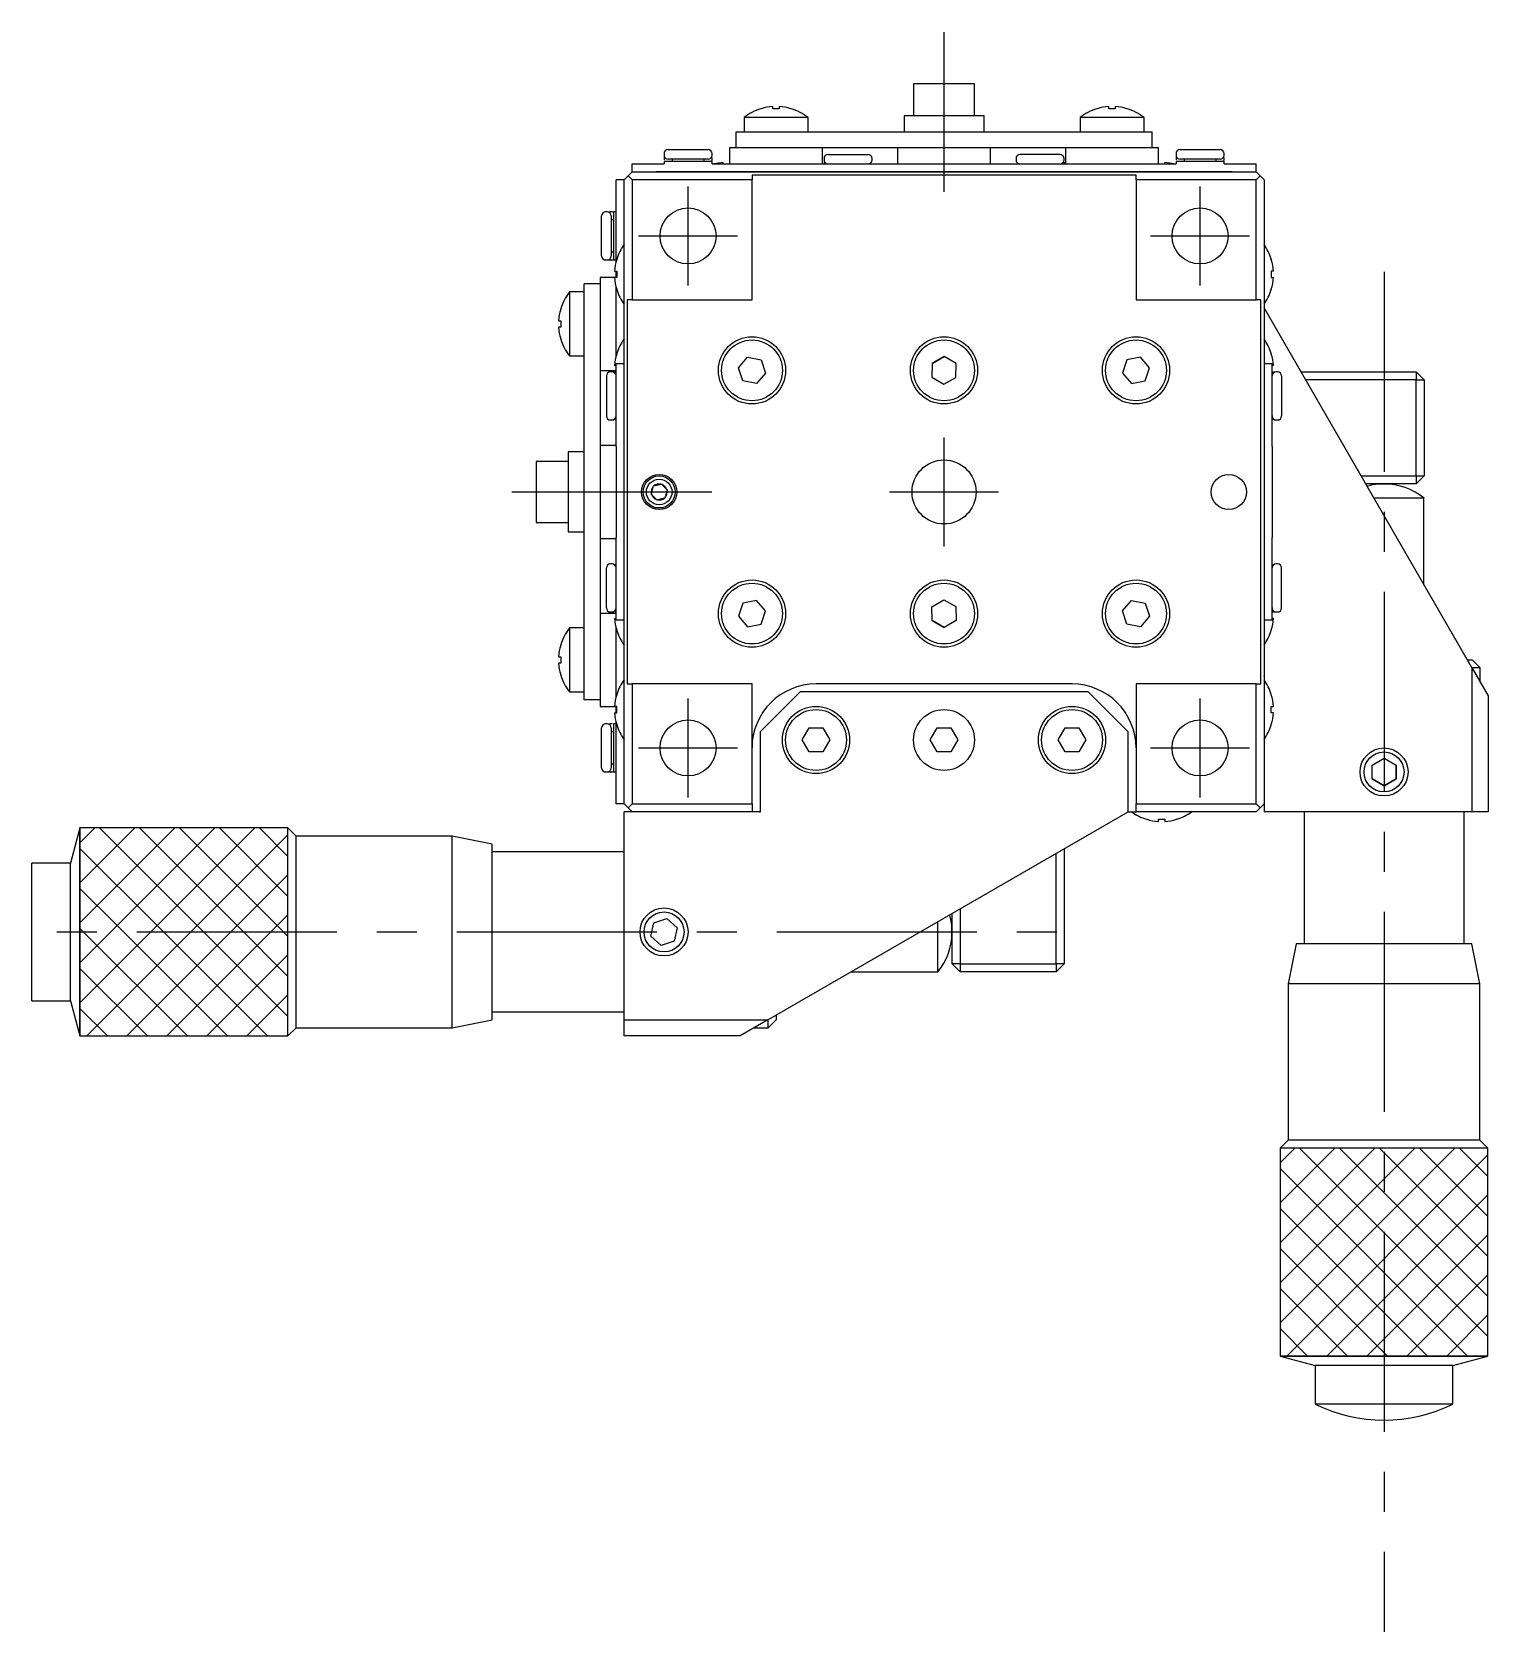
# Model space of a CAD drawing. Extents: x 58 to 392, y -1 to 231.
# Drawn here: x 301.1 to 392.1, y 75.4 to 175.4 of the extents above; entities that cross this region are included whole.
import ezdxf

# ---------------------------------------------------------------- set-up
doc = ezdxf.new("R2010")
doc.units = 0
doc.header["$LTSCALE"] = 10
doc.linetypes.add('CENTER', pattern=[2, 1.25, -0.25, 0.25, -0.25])
doc.layers.get('0').update_dxf_attribs({"linetype": 'CONTINUOUS'})
doc.layers.add('CENTER', color=1, linetype='CENTER')

msp = doc.modelspace()

# ---------------------------------------------------------------- linework, layer by layer
at = {"color": 7, "linetype": 'CONTINUOUS'}
for p, q in [((359.991592, 172.176793), (356.191592, 172.176793)), ((356.191592, 172.176793), (356.191592, 170.176793)), ((359.991592, 170.176793), (359.991592, 172.176793)), ((349.591592, 170.074793), (345.591592, 170.074793)), ((345.591592, 170.074793), (345.591592, 169.176793)), ((346.662883, 170.632526), (346.641592, 170.632526)), ((347.391592, 170.632526), (347.391592, 170.764269)), ((347.791592, 170.632526), (347.391592, 170.632526)), ((347.791592, 170.764269), (347.791592, 170.632526)), ((348.541592, 170.632526), (348.520301, 170.632526)), ((349.591592, 169.176793), (349.591592, 170.074793)), ((360.591592, 170.176793), (355.591592, 170.176793)), ((355.591592, 170.176793), (355.591592, 169.176793)), ((360.591592, 169.176793), (360.591592, 170.176793)), ((370.591592, 170.074793), (366.591592, 170.074793)), ((366.591592, 170.074793), (366.591592, 169.176793)), ((367.662883, 170.632526), (367.641592, 170.632526)), ((368.391592, 170.632526), (368.391592, 170.764269)), ((368.791592, 170.632526), (368.391592, 170.632526)), ((368.791592, 170.764269), (368.791592, 170.632526)), ((369.541592, 170.632526), (369.520301, 170.632526)), ((370.591592, 169.176793), (370.591592, 170.074793)), ((345.091592, 168.176793), (345.091592, 169.176793)), ((345.091592, 169.176793), (347.091592, 169.176793)), ((347.091592, 169.176793), (369.091592, 169.176793)), ((369.091592, 169.176793), (371.091592, 169.176793)), ((371.091592, 168.176793), (371.091592, 169.176793)), ((340.841592, 168.076793), (343.341592, 168.076793)), ((349.061286, 168.176793), (344.691592, 168.176793)), ((344.691592, 168.176793), (344.691592, 167.176793)), ((367.121898, 168.176793), (349.061286, 168.176793)), ((350.491592, 167.176793), (350.491592, 168.176793)), ((355.191592, 168.176793), (355.191592, 167.176793)), ((360.991592, 167.176793), (360.991592, 168.176793)), ((365.691592, 168.176793), (365.691592, 167.176793)), ((371.491592, 168.176793), (367.121898, 168.176793)), ((371.491592, 167.176793), (371.491592, 168.176793)), ((372.841592, 168.076793), (375.341592, 168.076793)), ((338.591592, 166.676793), (338.591592, 167.176793)), ((338.591592, 167.176793), (340.091592, 167.176793)), ((340.091592, 167.176793), (340.591592, 167.176793)), ((340.591592, 167.826793), (340.591592, 167.726793)), ((340.591592, 167.526793), (340.591592, 167.426793)), ((343.591592, 167.326793), (340.591592, 167.326793)), ((340.591592, 167.326793), (340.591592, 167.176793)), ((342.091592, 167.476793), (340.841592, 167.476793)), ((341.091592, 167.476793), (341.091592, 167.326793)), ((343.341592, 167.476793), (342.091592, 167.476793)), ((343.091592, 167.326793), (343.091592, 167.476793)), ((343.591592, 167.726793), (343.591592, 167.826793)), ((343.591592, 167.426793), (343.591592, 167.526793)), ((343.591592, 167.176793), (343.591592, 167.326793)), ((343.591592, 167.176793), (372.591592, 167.176793)), ((344.291592, 167.176793), (344.291592, 167.264269)), ((350.591592, 167.526793), (350.591592, 167.426793)), ((350.591592, 167.264269), (350.591592, 167.176793)), ((350.841592, 167.776793), (353.341592, 167.776793)), ((353.591592, 167.426793), (353.591592, 167.526793)), ((362.591592, 167.526793), (362.591592, 167.426793)), ((365.341592, 167.776793), (362.841592, 167.776793)), ((365.591592, 167.426793), (365.591592, 167.526793)), ((365.591592, 167.264269), (365.591592, 167.176793)), ((371.891592, 167.176793), (371.891592, 167.264269)), ((372.591592, 167.826793), (372.591592, 167.726793)), ((372.591592, 167.526793), (372.591592, 167.426793)), ((375.591592, 167.326793), (372.591592, 167.326793)), ((372.591592, 167.326793), (372.591592, 167.176793)), ((374.091592, 167.476793), (372.841592, 167.476793)), ((373.091592, 167.476793), (373.091592, 167.326793)), ((375.341592, 167.476793), (374.091592, 167.476793)), ((375.091592, 167.326793), (375.091592, 167.476793)), ((375.591592, 167.726793), (375.591592, 167.826793)), ((375.591592, 167.426793), (375.591592, 167.526793)), ((375.591592, 167.176793), (375.591592, 167.326793)), ((375.591592, 167.176793), (376.091592, 167.176793)), ((376.091592, 167.176793), (377.591592, 167.176793)), ((377.591592, 166.676793), (377.591592, 167.176793)), ((338.091592, 166.176793), (337.591592, 166.176793)), ((337.591592, 164.676793), (337.591592, 166.176793)), ((338.341592, 166.426793), (338.091592, 166.176793)), ((338.091592, 127.176793), (338.091592, 166.176793)), ((338.591592, 166.676793), (338.341592, 166.426793)), ((338.591592, 166.176793), (338.341592, 166.426793)), ((338.591592, 166.676793), (340.091592, 166.676793)), ((346.091592, 166.176793), (338.591592, 166.176793)), ((338.591592, 166.176793), (338.591592, 158.676793)), ((376.091592, 166.676793), (340.091592, 166.676793)), ((340.091592, 166.676793), (376.091592, 166.676793)), ((370.091592, 166.476793), (346.091592, 166.476793)), ((346.091592, 166.476793), (346.091592, 166.176793)), ((346.091592, 158.676793), (346.091592, 166.176793)), ((370.091592, 166.176793), (370.091592, 166.476793)), ((377.591592, 166.176793), (370.091592, 166.176793)), ((370.091592, 166.176793), (370.091592, 158.676793)), ((376.091592, 166.676793), (377.591592, 166.676793)), ((377.841592, 166.426793), (377.591592, 166.676793)), ((377.841592, 166.426793), (377.591592, 166.176793)), ((377.591592, 158.676793), (377.591592, 166.176793)), ((378.091592, 166.176793), (377.841592, 166.426793)), ((378.091592, 166.176793), (378.091592, 160.176788)), ((337.041592, 164.176793), (336.941592, 164.176793)), ((337.341592, 164.176793), (337.241592, 164.176793)), ((337.441592, 164.176793), (337.441592, 161.176793)), ((337.591592, 164.176793), (337.441592, 164.176793)), ((337.591592, 163.476793), (337.591592, 164.676793)), ((336.691592, 161.426793), (336.691592, 163.926793)), ((337.291592, 163.926793), (337.291592, 162.676793)), ((337.441592, 163.676793), (337.291592, 163.676793)), ((337.591592, 161.876793), (337.591592, 163.476793)), ((337.291592, 162.676793), (337.291592, 161.426793)), ((336.941592, 161.176793), (337.041592, 161.176793)), ((337.241592, 161.176793), (337.341592, 161.176793)), ((337.291592, 161.676793), (337.441592, 161.676793)), ((337.441592, 161.176793), (337.591592, 161.176793)), ((337.591592, 161.044908), (337.591592, 161.876793)), ((337.63586, 161.226793), (337.63586, 161.205502)), ((378.547324, 161.226793), (378.547324, 161.205502)), ((336.591592, 160.076793), (336.591592, 155.7071)), ((337.504116, 160.076793), (336.591592, 160.076793)), ((337.504116, 160.476793), (337.63586, 160.476793)), ((337.63586, 160.076793), (337.504116, 160.076793)), ((337.591592, 160.076793), (337.591592, 160.476793)), ((337.63586, 160.476793), (337.63586, 160.076793)), ((378.091592, 160.176788), (378.091592, 157.176798)), ((378.679067, 160.476793), (378.547324, 160.476793)), ((378.547324, 160.476793), (378.547324, 160.076793)), ((378.547324, 160.076793), (378.679067, 160.076793)), ((334.693593, 159.176793), (334.693593, 155.176793)), ((335.591592, 159.176793), (334.693593, 159.176793)), ((336.591592, 159.676793), (335.591592, 159.676793)), ((335.591592, 157.676793), (335.591592, 159.676793)), ((337.591592, 155.144908), (337.591592, 159.508679)), ((337.63586, 159.348085), (337.63586, 159.326793)), ((378.547324, 159.348085), (378.547324, 159.326793)), ((334.13586, 158.126793), (334.13586, 158.105502)), ((338.291592, 158.676793), (338.291592, 134.676793)), ((338.591592, 158.676793), (338.291592, 158.676793)), ((338.591592, 158.676793), (346.091592, 158.676793)), ((370.091592, 158.676793), (377.591592, 158.676793)), ((377.891592, 158.676793), (377.591592, 158.676793)), ((377.891592, 134.676793), (377.891592, 158.676793)), ((391.091592, 135.660133), (378.091592, 158.176793)), ((334.004116, 157.376793), (334.13586, 157.376793)), ((334.13586, 157.376793), (334.13586, 156.976793)), ((335.591592, 135.676793), (335.591592, 157.676793)), ((378.091592, 157.176798), (378.091592, 133.176798)), ((334.13586, 156.976793), (334.004116, 156.976793)), ((334.13586, 156.248085), (334.13586, 156.226793)), ((334.693593, 155.176793), (335.591592, 155.176793)), ((336.591592, 155.7071), (336.591592, 137.646487)), ((337.63586, 155.326793), (337.63586, 155.305502)), ((345.241958, 154.444493), (345.812007, 155.096447)), ((345.812007, 155.096447), (346.66164, 154.928748)), ((358.099454, 155.142783), (357.345554, 154.716597)), ((357.345554, 154.716597), (358.099454, 155.142783)), ((358.845492, 154.702979), (358.099454, 155.142783)), ((370.371177, 155.096447), (369.521543, 154.928748)), ((370.941225, 154.444493), (370.371177, 155.096447)), ((378.547324, 155.326793), (378.547324, 155.305502)), ((336.591592, 154.276793), (337.591592, 154.276793)), ((337.341592, 154.176793), (337.241592, 154.176793)), ((337.504116, 154.576793), (337.591592, 154.576793)), ((337.591592, 154.176793), (337.504116, 154.176793)), ((337.591592, 154.091007), (337.591592, 154.676793)), ((338.091592, 154.676793), (337.591592, 154.676793)), ((337.591592, 153.76258), (337.591592, 154.091007)), ((345.521543, 153.624839), (345.241958, 154.444493)), ((346.941225, 154.109094), (346.371177, 153.45714)), ((346.66164, 154.928748), (346.941225, 154.109094)), ((357.345554, 154.716597), (357.337692, 153.850608)), ((358.83763, 153.83699), (358.845492, 154.702979)), ((369.521543, 154.928748), (369.241958, 154.109094)), ((369.241958, 154.109094), (369.812007, 153.45714)), ((370.66164, 153.624839), (370.941225, 154.444493)), ((378.591592, 154.676793), (378.091592, 154.676793)), ((378.591592, 154.091007), (378.591592, 154.676793)), ((378.679067, 154.576793), (378.591592, 154.576793)), ((378.591592, 154.176793), (378.679067, 154.176793)), ((378.591592, 153.76258), (378.591592, 154.091007)), ((378.941592, 154.176793), (378.841592, 154.176793)), ((380.400993, 154.176793), (387.591592, 154.176793)), ((387.591592, 154.176793), (387.591592, 153.676793)), ((387.591592, 154.176793), (388.091592, 153.676793)), ((336.991592, 153.926793), (336.991592, 151.426793)), ((337.591592, 149.519939), (337.591592, 153.76258)), ((346.371177, 153.45714), (345.521543, 153.624839)), ((357.337692, 153.850608), (358.083729, 153.410804)), ((358.083729, 153.410804), (358.83763, 153.83699)), ((369.812007, 153.45714), (370.66164, 153.624839)), ((378.591592, 149.519939), (378.591592, 153.76258)), ((379.191592, 153.926793), (379.191592, 151.426793)), ((387.591592, 153.676793), (380.689668, 153.676793)), ((387.591592, 147.676793), (387.591592, 153.676793)), ((387.591592, 153.676793), (388.091592, 153.676793)), ((388.091592, 153.676793), (388.091592, 147.676793)), ((337.241592, 151.176793), (337.341592, 151.176793)), ((378.841592, 151.176793), (378.941592, 151.176793)), ((334.591592, 149.176793), (334.591592, 144.176793)), ((335.591592, 149.176793), (334.591592, 149.176793)), ((337.591592, 149.576793), (336.591592, 149.576793)), ((337.591592, 149.519939), (337.591592, 143.833648)), ((378.591592, 149.519939), (378.591592, 143.833648)), ((332.591592, 148.576793), (332.591592, 144.776793)), ((334.591592, 148.576793), (332.591592, 148.576793)), ((339.800251, 146.584143), (339.914267, 147.004857)), ((339.914267, 147.004857), (339.925217, 147.045262)), ((339.925217, 147.045262), (339.965684, 147.055982)), ((339.965684, 147.055982), (340.387041, 147.167598)), ((340.387041, 147.167598), (340.427507, 147.178318)), ((340.427507, 147.178318), (340.457024, 147.148632)), ((340.457024, 147.148632), (340.764366, 146.839535)), ((384.15377, 147.676793), (387.591592, 147.676793)), ((387.591592, 147.176793), (384.442445, 147.176793)), ((387.591592, 147.676793), (387.591592, 147.176793)), ((387.591592, 147.676793), (388.091592, 147.676793)), ((388.091592, 147.676793), (387.591592, 147.176793)), ((339.789301, 146.543738), (339.800251, 146.584143)), ((339.818818, 146.514052), (339.789301, 146.543738)), ((340.126159, 146.204954), (339.818818, 146.514052)), ((340.155676, 146.175269), (340.126159, 146.204954)), ((340.196143, 146.185988), (340.155676, 146.175269)), ((340.6175, 146.297605), (340.196143, 146.185988)), ((340.657967, 146.308325), (340.6175, 146.297605)), ((340.668917, 146.34873), (340.657967, 146.308325)), ((340.782933, 146.769444), (340.668917, 146.34873)), ((340.764366, 146.839535), (340.793883, 146.809849)), ((340.793883, 146.809849), (340.782933, 146.769444)), ((385.591467, 146.299284), (384.949075, 146.299284)), ((388.091588, 146.299284), (385.591467, 146.299284)), ((388.091588, 140.856292), (388.091588, 146.299284)), ((332.591592, 144.776793), (334.591592, 144.776793)), ((334.591592, 144.176793), (335.591592, 144.176793)), ((336.591592, 143.776793), (337.591592, 143.776793)), ((337.591592, 139.591007), (337.591592, 143.833648)), ((378.591592, 139.591007), (378.591592, 143.833648)), ((337.341592, 142.176793), (337.241592, 142.176793)), ((378.941592, 142.176793), (378.841592, 142.176793)), ((336.991592, 139.426793), (336.991592, 141.926793)), ((379.191592, 139.426793), (379.191592, 141.926793)), ((337.591592, 139.076793), (336.591592, 139.076793)), ((337.241592, 139.176793), (337.341592, 139.176793)), ((337.591592, 139.176793), (337.504116, 139.176793)), ((337.591592, 139.26258), (337.591592, 139.591007)), ((337.591592, 138.676793), (337.591592, 139.26258)), ((345.521543, 139.728748), (345.241958, 138.909094)), ((346.371177, 139.896447), (345.521543, 139.728748)), ((346.941225, 139.244493), (346.371177, 139.896447)), ((346.66164, 138.424839), (346.941225, 139.244493)), ((357.337692, 139.502979), (358.083729, 139.942783)), ((357.345554, 138.63699), (357.337692, 139.502979)), ((358.083729, 139.942783), (358.83763, 139.516597)), ((358.83763, 139.516597), (358.845492, 138.650608)), ((369.241958, 139.244493), (369.812007, 139.896447)), ((369.521543, 138.424839), (369.241958, 139.244493)), ((369.812007, 139.896447), (370.66164, 139.728748)), ((370.66164, 139.728748), (370.941225, 138.909094)), ((378.591592, 139.26258), (378.591592, 139.591007)), ((378.591592, 138.676793), (378.591592, 139.26258)), ((378.591592, 139.176793), (378.679067, 139.176793)), ((378.841592, 139.176793), (378.941592, 139.176793)), ((334.693593, 138.176793), (334.693593, 134.176793)), ((335.591592, 138.176793), (334.693593, 138.176793)), ((337.504116, 138.776793), (337.591592, 138.776793)), ((337.591592, 138.676793), (338.091592, 138.676793)), ((337.591592, 133.844908), (337.591592, 138.208679)), ((337.63586, 138.026793), (337.63586, 138.048085)), ((345.241958, 138.909094), (345.812007, 138.25714)), ((345.812007, 138.25714), (346.66164, 138.424839)), ((358.099454, 138.210804), (357.345554, 138.63699)), ((357.345554, 138.63699), (358.099454, 138.210804)), ((358.845492, 138.650608), (358.099454, 138.210804)), ((370.371177, 138.25714), (369.521543, 138.424839)), ((370.941225, 138.909094), (370.371177, 138.25714)), ((378.091592, 138.676793), (378.591592, 138.676793)), ((378.547324, 138.026793), (378.547324, 138.048085)), ((378.679067, 138.776793), (378.591592, 138.776793)), ((334.13586, 137.126793), (334.13586, 137.105502)), ((336.591592, 137.646487), (336.591592, 133.276793)), ((334.004116, 136.376793), (334.13586, 136.376793)), ((334.13586, 136.376793), (334.13586, 135.976793)), ((390.793298, 136.176793), (391.091592, 136.176793)), ((391.591592, 135.676793), (391.091592, 136.176793)), ((334.13586, 135.976793), (334.004116, 135.976793)), ((334.13586, 135.248085), (334.13586, 135.226793)), ((335.591592, 133.676793), (335.591592, 135.676793)), ((391.591592, 135.676793), (391.081973, 135.676793)), ((391.091592, 126.676793), (391.091592, 135.660133)), ((391.091592, 135.660133), (392.091592, 133.928082)), ((391.591592, 134.794108), (391.591592, 135.676793)), ((334.693593, 134.176793), (335.591592, 134.176793)), ((337.63586, 134.005502), (337.63586, 134.026793)), ((338.291592, 134.676793), (338.591592, 134.676793)), ((338.591592, 134.676793), (338.591592, 127.176793)), ((346.091592, 134.676793), (338.591592, 134.676793)), ((346.091592, 127.176793), (346.091592, 134.676793)), ((349.091592, 134.176793), (346.591592, 131.676793)), ((367.091592, 134.176793), (349.091592, 134.176793)), ((366.091592, 134.676793), (350.091592, 134.676793)), ((369.591592, 131.676793), (367.091592, 134.176793)), ((370.091592, 134.676793), (370.091592, 127.176793)), ((377.591592, 134.676793), (370.091592, 134.676793)), ((377.591592, 127.176793), (377.591592, 134.676793)), ((377.591592, 134.676793), (377.891592, 134.676793)), ((378.547324, 134.005502), (378.547324, 134.026793)), ((336.591592, 133.676793), (335.591592, 133.676793)), ((336.591592, 133.276793), (337.504116, 133.276793)), ((337.63586, 133.276793), (337.504116, 133.276793)), ((337.591592, 132.876793), (337.591592, 133.276793)), ((337.63586, 132.876793), (337.63586, 133.276793)), ((378.091592, 133.176798), (378.091592, 127.176793)), ((378.547324, 133.276793), (378.679067, 133.276793)), ((378.547324, 132.876793), (378.547324, 133.276793)), ((392.091592, 133.928082), (392.091592, 126.676793)), ((337.041592, 132.176793), (336.941592, 132.176793)), ((337.341592, 132.176793), (337.241592, 132.176793)), ((337.441592, 132.176793), (337.441592, 129.176793)), ((337.591592, 132.176793), (337.441592, 132.176793)), ((337.504116, 132.876793), (337.63586, 132.876793)), ((337.591592, 131.476793), (337.591592, 132.308679)), ((337.63586, 132.126793), (337.63586, 132.148085)), ((378.679067, 132.876793), (378.547324, 132.876793)), ((378.547324, 132.126793), (378.547324, 132.148085)), ((336.691592, 129.426793), (336.691592, 131.926793)), ((337.291592, 131.926793), (337.291592, 130.676793)), ((337.441592, 131.676793), (337.291592, 131.676793)), ((337.591592, 129.876793), (337.591592, 131.476793)), ((346.591592, 131.676793), (346.591592, 126.677793)), ((349.225566, 131.176793), (349.658579, 131.926793)), ((349.658579, 130.426793), (349.225566, 131.176793)), ((349.658579, 131.926793), (350.524605, 131.926793)), ((350.524605, 131.926793), (350.957617, 131.176793)), ((350.957617, 131.176793), (350.524605, 130.426793)), ((357.225566, 131.176793), (357.658579, 131.926793)), ((357.658579, 130.426793), (357.225566, 131.176793)), ((357.658579, 131.926793), (358.524605, 131.926793)), ((358.524605, 131.926793), (358.957617, 131.176793)), ((358.957617, 131.176793), (358.524605, 130.426793)), ((365.225566, 131.176793), (365.658579, 131.926793)), ((365.658579, 130.426793), (365.225566, 131.176793)), ((365.658579, 131.926793), (366.524605, 131.926793)), ((366.524605, 131.926793), (366.957617, 131.176793)), ((366.957617, 131.176793), (366.524605, 130.426793)), ((369.591592, 126.676793), (369.591592, 131.676793)), ((337.291592, 130.676793), (337.291592, 129.426793)), ((350.524605, 130.426793), (349.658579, 130.426793)), ((358.524605, 130.426793), (357.658579, 130.426793)), ((366.524605, 130.426793), (365.658579, 130.426793)), ((384.841592, 129.609806), (385.591592, 130.042819)), ((385.591592, 130.042819), (386.341592, 129.609806)), ((336.941592, 129.176793), (337.041592, 129.176793)), ((337.241592, 129.176793), (337.341592, 129.176793)), ((337.291592, 129.676793), (337.441592, 129.676793)), ((337.441592, 129.176793), (337.591592, 129.176793)), ((337.591592, 128.676793), (337.591592, 129.876793)), ((384.841592, 128.743781), (384.841592, 129.609806)), ((386.341592, 129.609806), (386.341592, 128.743781)), ((386.341592, 128.743781), (386.341592, 129.609806)), ((337.591592, 127.176793), (337.591592, 128.676793)), ((385.591592, 128.310768), (384.841592, 128.743781)), ((384.841592, 128.743781), (385.591592, 128.310768)), ((386.341592, 128.743781), (385.591592, 128.310768)), ((385.591592, 128.310768), (386.341592, 128.743781)), ((338.091592, 127.176793), (337.591592, 127.176793)), ((338.091592, 127.176793), (338.341592, 126.926793)), ((338.591592, 127.176793), (338.341592, 126.926793)), ((338.591592, 127.176793), (346.091592, 127.176793)), ((346.091592, 127.176793), (346.091592, 126.676793)), ((370.091592, 127.176793), (377.591592, 127.176793)), ((370.091592, 126.676793), (370.091592, 127.176793)), ((377.841592, 126.926793), (377.591592, 127.176793)), ((377.841592, 126.926793), (378.091592, 127.176793)), ((378.091592, 127.176793), (378.091592, 126.676793)), ((338.091592, 113.676793), (338.091592, 126.676793)), ((338.591592, 126.676793), (338.091592, 126.676793)), ((338.341592, 126.926793), (338.591592, 126.676793)), ((346.091592, 126.676793), (338.591592, 126.676793)), ((346.091592, 126.676793), (338.591592, 126.676793)), ((346.590592, 126.676793), (346.091592, 126.676793)), ((346.590592, 126.676793), (346.592592, 126.676793)), ((347.074931, 113.676793), (369.591592, 126.676793)), ((369.591592, 126.676793), (370.091592, 126.676793)), ((377.591592, 126.676793), (370.091592, 126.676793)), ((370.741592, 126.221061), (370.762883, 126.221061)), ((371.491592, 126.221061), (371.891592, 126.221061)), ((371.491592, 126.089318), (371.491592, 126.221061)), ((371.891592, 126.221061), (371.891592, 126.089318)), ((372.620301, 126.221061), (372.641592, 126.221061)), ((377.591592, 126.676793), (377.841592, 126.926793)), ((391.091592, 126.676793), (378.091592, 126.676793)), ((380.591592, 126.676793), (380.591592, 118.426793)), ((390.591592, 118.426793), (390.591592, 126.676793)), ((392.091592, 126.676793), (391.091592, 126.676793)), ((304.091585, 125.676792), (303.502097, 123.476793)), ((304.091585, 119.177056), (304.091585, 125.676792)), ((317.091586, 125.676792), (304.091585, 125.676792)), ((317.091586, 125.676792), (304.091585, 125.676792)), ((304.091585, 125.676792), (304.091585, 112.676794)), ((317.091586, 119.177056), (317.091586, 125.676792)), ((317.591588, 125.176789), (317.091586, 125.676792)), ((317.091586, 112.676794), (317.091586, 125.676792)), ((317.591588, 119.177035), (317.591588, 125.176789)), ((327.341593, 125.176789), (317.591588, 125.176789)), ((327.341593, 119.177035), (327.341593, 125.176789)), ((329.841592, 124.67679), (327.341593, 125.176789)), ((329.841592, 119.177015), (329.841592, 124.67679)), ((338.091592, 124.176793), (329.841592, 124.176793)), ((365.091592, 117.176793), (365.091592, 124.078717)), ((365.591592, 124.367392), (365.591592, 117.176793)), ((301.091586, 119.176967), (301.091586, 123.476793)), ((303.502097, 123.476793), (301.091586, 123.476793)), ((303.502097, 119.176967), (303.502097, 123.476793)), ((339.94774, 119.755978), (340.771254, 120.023978)), ((340.771254, 120.023978), (341.415106, 119.444794)), ((358.591592, 117.176793), (358.591592, 120.32594)), ((359.091592, 120.614616), (359.091592, 117.176793)), ((301.091586, 114.876793), (301.091586, 119.176967)), ((303.502097, 114.876793), (303.502097, 119.176967)), ((304.091585, 112.676794), (304.091585, 119.177056)), ((317.091586, 112.676794), (317.091586, 119.177056)), ((317.591588, 113.176797), (317.591588, 119.177035)), ((327.341593, 113.176797), (327.341593, 119.177035)), ((329.841592, 113.676796), (329.841592, 119.177015)), ((339.768077, 118.908793), (339.94774, 119.755978)), ((341.415106, 119.444794), (341.235444, 118.597609)), ((357.714083, 119.176894), (357.714083, 119.81931)), ((357.714083, 116.676797), (357.714083, 119.176894)), ((340.41193, 118.329609), (339.768077, 118.908793)), ((341.235444, 118.597609), (340.41193, 118.329609)), ((380.091595, 118.426793), (379.591596, 115.926794)), ((385.591318, 118.426793), (380.091595, 118.426793)), ((391.091589, 118.426793), (385.591318, 118.426793)), ((391.591588, 115.926794), (391.091589, 118.426793)), ((359.091592, 117.176793), (358.591592, 117.176793)), ((359.091592, 116.676793), (358.591592, 117.176793)), ((359.091592, 117.176793), (365.091592, 117.176793)), ((359.091592, 117.176793), (359.091592, 116.676793)), ((365.591592, 117.176793), (365.091592, 117.176793)), ((365.591592, 117.176793), (365.091592, 116.676793)), ((365.091592, 117.176793), (365.091592, 116.676793)), ((352.271091, 116.676797), (357.714083, 116.676797)), ((365.091592, 116.676793), (359.091592, 116.676793)), ((385.591293, 115.926794), (379.591596, 115.926794)), ((379.591596, 115.926794), (379.591596, 106.176789)), ((391.591588, 115.926794), (385.591293, 115.926794)), ((391.591588, 106.176789), (391.591588, 115.926794)), ((301.091586, 114.876793), (303.502097, 114.876793)), ((303.502097, 114.876793), (304.091585, 112.676794)), ((329.841592, 114.176793), (338.091592, 114.176793)), ((317.091586, 112.676794), (317.591588, 113.176797)), ((317.591588, 113.176797), (327.341593, 113.176797)), ((327.341593, 113.176797), (329.841592, 113.676796)), ((338.091592, 113.676793), (347.074931, 113.676793)), ((338.091592, 112.676793), (338.091592, 113.676793)), ((347.074931, 113.676793), (345.342881, 112.676793)), ((346.208906, 113.176793), (347.091592, 113.176793)), ((347.091592, 113.176793), (347.091592, 113.686412)), ((347.091592, 113.176793), (347.591592, 113.676793)), ((347.591592, 113.975088), (347.591592, 113.676793)), ((304.091585, 112.676794), (317.091586, 112.676794)), ((304.091585, 112.676794), (317.091586, 112.676794)), ((345.342881, 112.676793), (338.091592, 112.676793)), ((379.591596, 106.176789), (379.091593, 105.676787)), ((385.591293, 106.176789), (379.591596, 106.176789)), ((391.591588, 106.176789), (385.591293, 106.176789)), ((392.091591, 105.676787), (391.591588, 106.176789)), ((385.591269, 105.676787), (379.091593, 105.676787)), ((379.091593, 105.676787), (379.091593, 92.676786)), ((392.091591, 105.676787), (379.091593, 105.676787)), ((379.091593, 105.676787), (379.091593, 92.676786)), ((392.091591, 105.676787), (385.591269, 105.676787)), ((392.091591, 92.676786), (392.091591, 105.676787)), ((392.091591, 92.676786), (392.091591, 105.676787)), ((385.591269, 92.676786), (379.091593, 92.676786)), ((379.091593, 92.676786), (381.291592, 92.087298)), ((379.091593, 92.676786), (392.091591, 92.676786)), ((385.591378, 92.087298), (381.291592, 92.087298)), ((381.291592, 92.087298), (381.291592, 89.676787)), ((392.091591, 92.676786), (385.591269, 92.676786)), ((389.891592, 92.087298), (385.591378, 92.087298)), ((389.891592, 92.087298), (392.091591, 92.676786)), ((389.891592, 89.676787), (389.891592, 92.087298)), ((385.591378, 89.676787), (381.291592, 89.676787)), ((389.891592, 89.676787), (385.591378, 89.676787))]:
    msp.add_line(p, q, dxfattribs=at)
at = {"color": 3, "linetype": 'CONTINUOUS'}
for p, q in [((304.091585, 124.756383), (305.011994, 125.676792)), ((304.091585, 122.256383), (307.511994, 125.676792)), ((304.091585, 119.756383), (310.011994, 125.676792)), ((305.304829, 125.676792), (311.408412, 119.57321)), ((306.408412, 119.57321), (312.511994, 125.676792)), ((307.804829, 125.676792), (313.908412, 119.57321)), ((308.908412, 119.57321), (315.011994, 125.676792)), ((310.304829, 125.676792), (316.408412, 119.57321)), ((311.408412, 119.57321), (317.091586, 125.256384)), ((312.804829, 125.676792), (317.091586, 121.390036)), ((315.304829, 125.676792), (317.091586, 123.890036)), ((304.091585, 124.390037), (308.908412, 119.57321)), ((313.908412, 119.57321), (317.091586, 122.756384)), ((304.091585, 121.890037), (306.408412, 119.57321)), ((316.408412, 119.57321), (317.091586, 120.256384)), ((304.091585, 117.256383), (306.408412, 119.57321)), ((304.091585, 114.756383), (308.908412, 119.57321)), ((304.091585, 119.390037), (310.804827, 112.676794)), ((304.511996, 112.676794), (311.408412, 119.57321)), ((306.408412, 119.57321), (313.304827, 112.676794)), ((307.011996, 112.676794), (313.908412, 119.57321)), ((308.908412, 119.57321), (315.804827, 112.676794)), ((309.511996, 112.676794), (316.408412, 119.57321)), ((311.408412, 119.57321), (317.091586, 113.890036)), ((313.908412, 119.57321), (317.091586, 116.390036)), ((316.408412, 119.57321), (317.091586, 118.890036)), ((312.011996, 112.676794), (317.091586, 117.756384)), ((304.091585, 116.890037), (308.304827, 112.676794)), ((314.511996, 112.676794), (317.091586, 115.256384)), ((304.091585, 114.390037), (305.804827, 112.676794)), ((317.011996, 112.676794), (317.091586, 112.756384)), ((379.091593, 104.756391), (380.011989, 105.676787)), ((379.091593, 102.256391), (382.511989, 105.676787)), ((379.091593, 99.756391), (385.011989, 105.676787)), ((379.091593, 97.256391), (387.511989, 105.676787)), ((379.091593, 94.756391), (390.011989, 105.676787)), ((379.511988, 92.676786), (392.091591, 105.256389)), ((380.304834, 105.676787), (392.091591, 93.890031)), ((382.804834, 105.676787), (392.091591, 96.390031)), ((385.304834, 105.676787), (392.091591, 98.890031)), ((387.804834, 105.676787), (392.091591, 101.390031)), ((390.304834, 105.676787), (392.091591, 103.890031)), ((379.091593, 104.390029), (390.804835, 92.676786)), ((382.011988, 92.676786), (392.091591, 102.756389)), ((379.091593, 101.890029), (388.304835, 92.676786)), ((384.511988, 92.676786), (392.091591, 100.256389)), ((379.091593, 99.390029), (385.804835, 92.676786)), ((387.011988, 92.676786), (392.091591, 97.756389)), ((379.091593, 96.890029), (383.304835, 92.676786)), ((389.511988, 92.676786), (392.091591, 95.256389)), ((379.091593, 94.390029), (380.804835, 92.676786)), ((392.011988, 92.676786), (392.091591, 92.756389))]:
    msp.add_line(p, q, dxfattribs=at)
at = {"color": 7, "linetype": 'CONTINUOUS'}
for centre, radius in [((342.091592, 162.676793), 1.75), ((374.091592, 162.676793), 1.75), ((346.091592, 154.276793), 2.1), ((346.091592, 154.276793), 1.9), ((358.091592, 154.276793), 2.1), ((358.091592, 154.276793), 1.9), ((370.091592, 154.276793), 2.1), ((370.091592, 154.276793), 1.9), ((358.091592, 146.676793), 2), ((340.291592, 146.676793), 1.1), ((340.291592, 146.676793), 1), ((375.891592, 146.676793), 1.1), ((346.091592, 139.076793), 2.1), ((358.091592, 139.076793), 2.1), ((370.091592, 139.076793), 2.1), ((346.091592, 139.076793), 1.9), ((358.091592, 139.076793), 1.9), ((370.091592, 139.076793), 1.9), ((350.091592, 131.176793), 2.1), ((350.091592, 131.176793), 1.9), ((358.091592, 131.176793), 1.9), ((366.091592, 131.176793), 2.1), ((366.091592, 131.176793), 1.9), ((342.091592, 130.676793), 1.75), ((374.091592, 130.676793), 1.75), ((385.591592, 129.176793), 1.25), ((340.591592, 119.176793), 1.25)]:
    msp.add_circle(centre, radius, dxfattribs=at)
at = {"color": 3, "linetype": 'CONTINUOUS'}
for centre, radius in [((340.291592, 146.676793), 0.8), ((385.591592, 129.176793), 1.5), ((340.591592, 119.176793), 1.5)]:
    msp.add_circle(centre, radius, dxfattribs=at)
at = {"color": 7, "linetype": 'CONTINUOUS'}
for centre, radius, start, end in [((347.591592, 167.576793), 3.2, 107.270005, 128.682187), ((347.591592, 167.576793), 3.193744, 93.59035, 106.905258), ((347.591592, 167.576793), 3.193744, 73.094742, 86.40965), ((347.591592, 167.576793), 3.2, 51.317813, 72.729995), ((368.591592, 167.576793), 3.2, 107.270005, 128.682187), ((368.591592, 167.576793), 3.193744, 93.59035, 106.905258), ((368.591592, 167.576793), 3.193744, 73.094742, 86.40965), ((368.591592, 167.576793), 3.2, 51.317813, 72.729995), ((340.841592, 167.826793), 0.25, 90, 180), ((343.341592, 167.826793), 0.25, 0, 90), ((372.841592, 167.826793), 0.25, 90, 180), ((375.341592, 167.826793), 0.25, 0, 90), ((340.841592, 167.726793), 0.25, 180, 270), ((340.841592, 167.526793), 0.25, 156.421822, 180), ((343.341592, 167.726793), 0.25, 270, 0), ((343.341592, 167.526793), 0.25, 0, 23.578178), ((343.341592, 167.426793), 0.25, 336.421822, 0), ((344.491592, 164.076793), 3.193744, 93.59035, 103.916407), ((350.841592, 167.526793), 0.25, 90, 180), ((350.841592, 167.426793), 0.25, 180, 270), ((350.391592, 164.076793), 3.193744, 85.255959, 86.40965), ((353.341592, 167.526793), 0.25, 0, 90), ((353.341592, 167.426793), 0.25, 270, 0), ((362.841592, 167.526793), 0.25, 90, 180), ((362.841592, 167.426793), 0.25, 180, 270), ((365.341592, 167.526793), 0.25, 0, 90), ((365.341592, 167.426793), 0.25, 270, 0), ((365.791592, 164.076793), 3.193744, 93.59035, 94.744041), ((371.691592, 164.076793), 3.193744, 76.083593, 86.40965), ((372.841592, 167.726793), 0.25, 180, 270), ((372.841592, 167.526793), 0.25, 156.421822, 180), ((375.341592, 167.726793), 0.25, 270, 0), ((375.341592, 167.526793), 0.25, 0, 23.578178), ((375.341592, 167.426793), 0.25, 336.421822, 0), ((336.941592, 163.926793), 0.25, 90, 180), ((337.041592, 163.926793), 0.25, 0, 90), ((337.241592, 163.926793), 0.25, 90, 113.578178), ((337.341592, 163.926793), 0.25, 66.421975, 90), ((340.691592, 160.276793), 3.2, 144.340912, 162.729995), ((375.491592, 160.276793), 3.2, 17.270005, 35.659088), ((336.941592, 161.426793), 0.25, 180, 270), ((337.041592, 161.426793), 0.25, 270, 0), ((337.241592, 161.426793), 0.25, 246.421822, 270), ((337.341592, 161.426793), 0.25, 270, 293.57804), ((340.691592, 160.276793), 3.193744, 163.094742, 176.40965), ((375.491592, 160.276793), 3.193744, 3.59035, 16.905258), ((340.691592, 160.276793), 3.193744, 183.59035, 196.905258), ((375.491592, 160.276793), 3.193744, 343.094742, 356.40965), ((337.191592, 157.176793), 3.2, 141.317813, 162.729995), ((340.691592, 160.276793), 3.2, 197.270005, 215.659088), ((375.491592, 160.276793), 3.2, 324.340912, 342.729995), ((337.191592, 157.176793), 3.193744, 163.094742, 176.40965), ((337.191592, 157.176793), 3.193744, 183.59035, 196.905258), ((337.191592, 157.176793), 3.2, 197.270005, 218.682187), ((340.691592, 154.376793), 3.2, 144.340912, 162.729995), ((375.491592, 154.376793), 3.2, 17.270005, 35.659088), ((340.691592, 154.376793), 3.193744, 163.094742, 176.40965), ((375.491592, 154.376793), 3.193744, 3.59035, 16.905258), ((337.241592, 153.926793), 0.25, 90, 180), ((337.341592, 153.926793), 0.25, 0, 90), ((340.691592, 154.376793), 3.193744, 183.59035, 184.744041), ((378.841592, 153.926793), 0.25, 90, 180), ((375.491592, 154.376793), 3.193744, 355.255959, 356.40965), ((378.941592, 153.926793), 0.25, 0, 90), ((337.241592, 151.426793), 0.25, 180, 270), ((337.341592, 151.426793), 0.25, 270, 0), ((378.841592, 151.426793), 0.25, 180, 270), ((378.941592, 151.426793), 0.25, 270, 0), ((340.291592, 146.676793), 0.5, 138.99484, 190.678706), ((340.291592, 146.676793), 0.5, 78.99484, 130.678706), ((340.291592, 146.676793), 0.5, 18.99484, 70.678706), ((385.591595, 143.176789), 3.999997, 90, 105.451316), ((385.591595, 143.176789), 3.999997, 51.317827, 90), ((340.291592, 146.676793), 0.5, 198.99484, 250.678706), ((340.291592, 146.676793), 0.5, 258.99484, 310.678706), ((340.291592, 146.676793), 0.5, 318.99484, 10.678706), ((337.241592, 141.926793), 0.25, 90, 180), ((337.341592, 141.926793), 0.25, 0, 90), ((378.841592, 141.926793), 0.25, 90, 180), ((378.941592, 141.926793), 0.25, 0, 90), ((337.241592, 139.426793), 0.25, 180, 270), ((337.341592, 139.426793), 0.25, 270, 0), ((340.691592, 138.976793), 3.193744, 175.255959, 176.40965), ((378.841592, 139.426793), 0.25, 180, 270), ((375.491592, 138.976793), 3.193744, 3.59035, 4.744041), ((378.941592, 139.426793), 0.25, 270, 0), ((337.191592, 136.176793), 3.2, 141.317813, 162.729995), ((340.691592, 138.976793), 3.193744, 183.59035, 196.905258), ((340.691592, 138.976793), 3.2, 197.270005, 215.659088), ((375.491592, 138.976793), 3.2, 324.340912, 342.729995), ((375.491592, 138.976793), 3.193744, 343.094742, 356.40965), ((337.191592, 136.176793), 3.193744, 163.094742, 176.40965), ((337.191592, 136.176793), 3.193744, 183.59035, 196.905258), ((337.191592, 136.176793), 3.2, 197.270005, 218.682187), ((378.091592, 135.176793), 0.001, 270, 90.000006), ((340.691592, 133.076793), 3.193744, 163.094742, 176.40965), ((340.691592, 133.076793), 3.2, 144.340912, 162.729995), ((350.091592, 130.676793), 4, 90, 180), ((366.091592, 130.676793), 4, 0, 90), ((375.491592, 133.076793), 3.2, 17.270005, 35.659088), ((375.491592, 133.076793), 3.193744, 3.59035, 16.905258), ((336.941592, 131.926793), 0.25, 90, 180), ((337.041592, 131.926793), 0.25, 0, 90), ((337.241592, 131.926793), 0.25, 90, 113.578178), ((340.691592, 133.076793), 3.193744, 183.59035, 196.905258), ((340.691592, 133.076793), 3.2, 197.270005, 215.659088), ((375.491592, 133.076793), 3.2, 324.340912, 342.729995), ((375.491592, 133.076793), 3.193744, 343.094742, 356.40965), ((336.941592, 129.426793), 0.25, 180, 270), ((337.041592, 129.426793), 0.25, 270, 0), ((337.241592, 129.426793), 0.25, 246.421822, 270), ((337.341592, 129.426793), 0.25, 270, 293.578178), ((346.591592, 126.676793), 0.001, 180, 90), ((371.691592, 129.276793), 3.2, 234.340912, 252.729995), ((371.691592, 129.276793), 3.193744, 253.094742, 266.40965), ((371.691592, 129.276793), 3.193744, 273.59035, 286.905258), ((371.691592, 129.276793), 3.2, 287.270005, 305.659088), ((354.591587, 119.176791), 3.999997, 0, 15.451316), ((354.591587, 119.176791), 3.999997, 321.317827, 0), ((385.591594, 98.421788), 9.745001, 243.816202, 296.183785)]:
    msp.add_arc(centre, radius, start, end, dxfattribs=at)
at = {"layer": 'CENTER', "color": 1, "linetype": 'CENTER'}
for p, q in [((358.091592, 165.42679), (358.091592, 175.42679)), ((342.091592, 159.576793), (342.091592, 165.776793)), ((374.091592, 159.576793), (374.091592, 165.776793)), ((338.991592, 162.676793), (345.191592, 162.676793)), ((370.991592, 162.676793), (377.191592, 162.676793)), ((385.591592, 160.42679), (385.591592, 75.42679)), ((358.091592, 143.276793), (358.091592, 150.076793)), ((331.091588, 146.676793), (346.091588, 146.676793)), ((354.691592, 146.676793), (361.491592, 146.676793)), ((342.091592, 127.576793), (342.091592, 133.776793)), ((374.091592, 127.576793), (374.091592, 133.776793)), ((338.991592, 130.676793), (345.191592, 130.676793)), ((370.991592, 130.676793), (377.191592, 130.676793)), ((287.64145, 119.176793), (366.091588, 119.176793))]:
    msp.add_line(p, q, dxfattribs=at)

doc.saveas('drawing.dxf')
